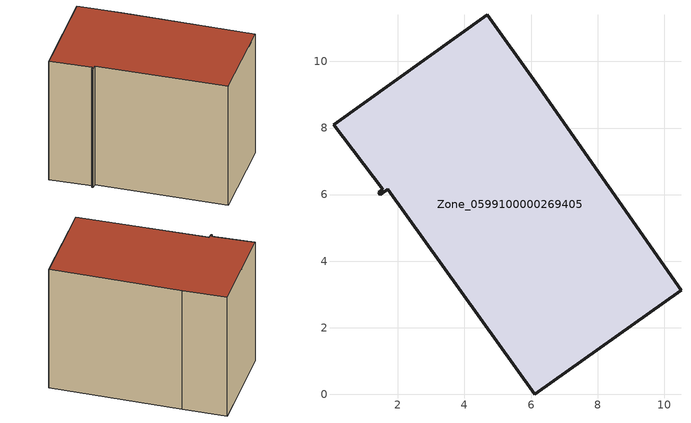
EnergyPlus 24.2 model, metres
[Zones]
Zone_0599100000269405
 floor ground (C_G): 0.07,8.11 4.69,11.4 6.16,9.34 10.51,3.13 6.12,0 1.7,6.15 1.48,5.99 1.42,6.06 1.55,6.16 z0
 wall outside (C_F): 1.7,6.15 6.12,0 10.51,3.13 6.16,9.34 4.69,11.4 0.07,8.11 1.55,6.16 1.42,6.06 1.48,5.99 1.7,6.15 z0:7.75
 roof outside (C_R): 0.07,8.11 1.55,6.16 1.42,6.06 1.48,5.99 1.7,6.15 6.12,0 10.51,3.13 6.16,9.34 4.69,11.4 z7.75
[BUILDING]
Pand.0599100000269405: North Axis=0; Terrain=City; Loads Convergence Tolerance Value=0.04; Temperature Convergence Tolerance Value=0.4; Solar Distribution=FullExterior; Maximum Number of Warmup Days=25; Minimum Number of Warmup Days=1
[Site:Location]
Rotterdam.The.Hague.AP_ZH_NLD Design_Conditions: Latitude=51.96; Longitude=4.45; Time Zone=1; Elevation=-4.5
[SITE:GROUNDTEMPERATURE:BUILDINGSURFACE]
18, 18, 18, 18, 18, 18, 18, 18, 18, 18, 18, 18
[MATERIAL] Thermal Absorptance=0.9; Solar Absorptance=0.7; Visible Absorptance=0.7
Name | Roughness | Thickness | Conductivity | Density | Specific Heat
G.TI.1975-1991 | MediumSmooth | 0.15 | 0.288461 | 540 | 1210
F.TI.1975-1991 | Rough | 0.3 | 0.230769 | 1920 | 840
R.TI.1975-1991 | MediumRough | 0.2 | 0.153846 | 1500 | 1000
[CONSTRUCTION]
C_G: G.TI.1975-1991
C_F: F.TI.1975-1991
C_R: R.TI.1975-1991
[ZONE]
Zone_0599100000269405: Type=1; Multiplier=1; Ceiling Height=Autocalculate; Volume=Autocalculate; Floor Area=autocalculate; Part of Total Floor Area=Yes
[ZONEINFILTRATION:DESIGNFLOWRATE]
Infil_Zone_0599100000269405: Zone or ZoneList or Space or SpaceList=Zone_0599100000269405; Schedule=AlwaysOn; Design Flow Rate Calculation Method=Flow/Area; Flow Rate per Floor Area=0.003; Constant Term Coefficient=1; Temperature Term Coefficient=0; Velocity Term Coefficient=0; Velocity Squared Term Coefficient=0
[HVACTEMPLATE:ZONE:IDEALLOADSAIRSYSTEM]
Zone_0599100000269405: Maximum Heating Supply Air Temperature=50; Minimum Cooling Supply Air Temperature=13; Maximum Heating Supply Air Humidity Ratio=0.0156; Minimum Cooling Supply Air Humidity Ratio=0.0077; Heating Limit=NoLimit; Cooling Limit=NoLimit; Dehumidification Control Type=ConstantSensibleHeatRatio; Cooling Sensible Heat Ratio=0.7; Dehumidification Setpoint=60; Humidification Control Type=None; Humidification Setpoint=30; Outdoor Air Method=None; Outdoor Air Flow Rate per Person=0.00944; Outdoor Air Flow Rate per Zone Floor Area=0; Outdoor Air Flow Rate per Zone=0; Demand Controlled Ventilation Type=None; Outdoor Air Economizer Type=NoEconomizer; Heat Recovery Type=None; Sensible Heat Recovery Effectiveness=0.7; Latent Heat Recovery Effectiveness=0.65
[ZONECONTROL:THERMOSTAT]
ThermostatControl_Zone_0599100000269405: Zone or ZoneList=Zone_0599100000269405; Control Type Schedule=DualSetpointControlType; Control 1=Thermostat_Zone_0599100000269405; Temperature Difference Between Cutout And Setpoint=0
[THERMOSTATSETPOINT:DUALSETPOINT]
Thermostat_Zone_0599100000269405: Heating Setpoint Temperature Schedule=HeatingSetpoint_Zone_0599100000269405; Cooling Setpoint Temperature Schedule=CoolingSetpoint_Zone_0599100000269405
[SCHEDULE:COMPACT]
HeatingSetpoint_Zone_0599100000269405: Through: 12/31, For: AllDays, Until: 24:00, 21
CoolingSetpoint_Zone_0599100000269405: Through: 12/31, For: AllDays, Until: 24:00, 24
DualSetpointControlType: Through: 12/31, For: AllDays, Until: 24:00, 4
AlwaysOn: Through: 12/31, For: AllDays, Until: 24:00, 1
